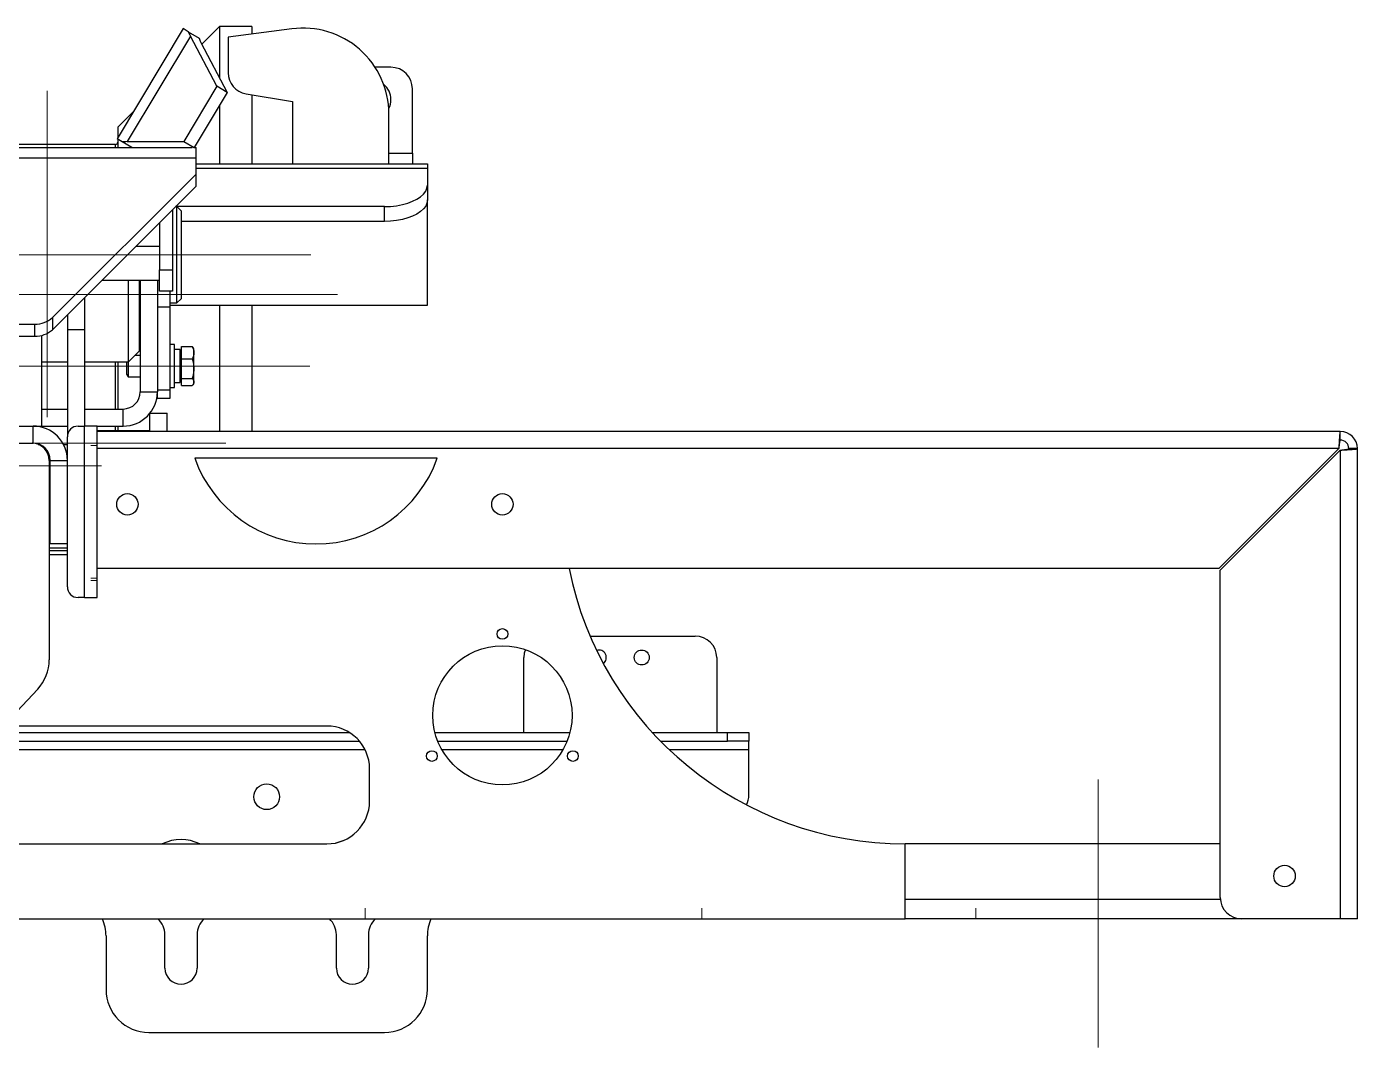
# Model space of a CAD drawing. Header units: millimetres. Extents: x 0 to 420, y 0 to 297.
# Drawn here: x 367.25 to 387.95, y 203.63 to 219.52 of the extents above; entities that cross this region are included whole.
import ezdxf

# ---------------------------------------------------------------- set-up
doc = ezdxf.new("R2010")
doc.units = ezdxf.units.MM
doc.linetypes.add('CENTERX2', pattern=[20.32, 12.7, -2.54, 2.54, -2.54])

msp = doc.modelspace()

# ---------------------------------------------------------------- linework, layer by layer
at = {"color": 7, "linetype": 'Continuous', "lineweight": 25}
for p, q in [((369.68313, 219.48625), (368.65414, 217.77127)), ((369.76286, 219.43842), (369.68313, 219.48625)), ((369.76286, 219.43842), (369.93044, 219.33787)), ((370.24947, 219.5174), (369.97248, 219.24333)), ((370.74947, 219.5174), (370.24947, 219.5174)), ((370.24947, 219.5174), (370.24947, 218.71835)), ((371.37325, 219.4828), (370.3828, 219.35074)), ((370.74947, 219.5174), (370.74947, 219.39963)), ((369.79534, 219.36965), (368.80983, 217.72714)), ((370.20743, 218.58858), (369.79534, 219.36965)), ((369.95703, 219.27263), (370.36913, 218.49156)), ((370.3828, 219.35074), (370.3828, 218.79978)), ((372.91614, 218.88407), (372.66982, 218.88407)), ((370.20743, 218.58858), (369.69294, 217.73108)), ((370.36913, 218.49156), (369.85463, 217.63407)), ((370.36913, 218.49156), (370.20743, 218.58858)), ((370.66134, 218.47098), (371.3828, 218.35074)), ((370.74947, 218.45629), (370.74947, 217.38407)), ((373.24947, 217.55074), (373.24947, 218.55074)), ((370.24947, 218.29214), (370.24947, 217.38407)), ((371.3828, 218.35074), (371.3828, 217.38407)), ((368.90163, 218.18375), (368.66614, 217.95074)), ((372.8828, 217.38407), (372.8828, 218.16116)), ((368.66614, 217.95074), (368.66614, 217.79127)), ((364.54947, 217.63407), (369.82235, 217.63407)), ((368.6328, 217.68407), (365.39947, 217.68407)), ((368.73387, 217.72343), (368.65414, 217.77127)), ((368.66614, 217.76407), (368.66614, 217.63407)), ((368.8828, 217.63407), (368.73387, 217.72343)), ((368.80983, 217.72714), (369.69294, 217.73108)), ((369.69294, 217.73108), (369.85463, 217.63407)), ((369.85463, 217.63407), (369.83439, 217.63398)), ((369.85463, 217.63407), (369.8828, 217.63407)), ((369.8828, 217.47786), (369.8828, 217.63407)), ((364.54947, 217.47786), (369.8828, 217.47786)), ((369.8828, 217.22263), (369.8828, 217.47786)), ((369.8828, 217.38407), (373.4828, 217.38407)), ((373.24947, 217.55074), (373.24947, 217.38407)), ((373.4828, 217.38407), (373.4828, 217.31262)), ((367.64909, 214.98892), (369.8828, 217.22263)), ((369.8828, 217.03407), (369.8828, 217.22263)), ((373.4828, 217.31262), (373.4828, 217.05074)), ((367.64909, 214.80036), (369.8828, 217.03407)), ((373.4828, 217.05074), (373.4828, 216.8198)), ((373.4828, 215.18407), (373.4828, 216.8198)), ((369.51614, 216.6674), (369.51614, 215.73407)), ((369.5828, 216.7174), (369.56614, 216.7174)), ((369.64947, 216.65074), (369.5828, 216.7174)), ((372.81614, 216.7174), (369.5828, 216.7174)), ((369.5828, 215.2174), (369.5828, 216.7174)), ((369.64947, 216.65074), (369.64947, 215.28407)), ((372.81614, 216.48646), (372.81614, 216.7174)), ((369.31614, 216.4674), (369.31614, 215.73407)), ((372.81614, 216.48646), (369.64947, 216.48646)), ((369.31614, 215.73407), (369.51614, 215.73407)), ((369.31614, 215.40074), (369.31614, 215.73407)), ((369.51614, 215.73407), (369.51614, 215.40074)), ((369.31614, 215.5674), (368.41614, 215.5674)), ((368.8328, 214.30074), (368.8328, 215.5674)), ((368.99947, 215.5674), (368.99947, 214.4674)), ((369.01614, 215.5674), (369.01614, 213.83407)), ((369.2828, 215.5674), (369.2828, 213.83407)), ((368.14947, 215.30074), (368.14947, 214.80074)), ((369.51614, 215.40074), (369.31614, 215.40074)), ((369.4828, 215.15695), (369.4828, 215.40074)), ((369.2828, 215.15695), (369.4828, 215.15695)), ((369.4828, 215.2174), (369.5828, 215.2174)), ((369.4828, 215.18407), (373.4828, 215.18407)), ((369.4828, 213.86696), (369.4828, 215.15695)), ((369.5828, 215.2174), (369.64947, 215.28407)), ((370.24947, 215.18407), (370.24947, 213.2174)), ((370.74947, 215.18407), (370.74947, 213.2174)), ((364.8828, 214.8893), (367.37692, 214.8893)), ((367.37692, 214.70074), (367.37692, 214.8893)), ((367.64909, 214.98892), (367.64909, 214.80036)), ((367.8828, 215.03407), (367.8828, 214.80074)), ((368.99947, 215.05074), (369.01614, 215.05074)), ((364.8828, 214.70074), (367.37692, 214.70074)), ((367.4828, 213.30074), (367.4828, 214.71294)), ((368.14947, 214.80074), (367.8828, 214.80074)), ((367.8828, 214.80074), (367.8828, 213.13407)), ((368.14947, 214.80074), (368.14947, 213.30074)), ((369.54947, 214.56869), (369.4828, 214.56869)), ((369.54947, 213.90202), (369.54947, 214.56869)), ((369.63614, 214.49155), (369.54947, 214.49155)), ((369.63614, 213.98007), (369.63614, 214.49155)), ((369.65614, 214.49073), (369.63614, 214.47919)), ((369.65614, 214.5399), (369.82565, 214.5399)), ((369.65614, 214.34825), (369.65614, 214.5399)), ((369.83702, 214.52197), (369.82565, 214.5399)), ((369.84947, 214.50202), (369.83772, 214.52237)), ((369.84947, 214.44407), (369.84947, 214.50202)), ((367.4828, 214.30074), (367.8828, 214.30074)), ((368.14947, 214.30074), (368.8328, 214.30074)), ((368.66614, 214.30074), (368.66614, 213.5674)), ((368.8028, 214.30074), (368.8028, 214.11199)), ((368.8278, 214.30074), (368.8278, 214.06869)), ((368.8328, 214.30074), (368.99947, 214.4674)), ((369.01614, 214.40202), (368.93409, 214.40202)), ((369.65614, 214.34825), (369.82565, 214.34825)), ((369.65614, 214.04371), (369.65614, 214.34825)), ((369.84947, 214.19598), (369.84947, 214.44407)), ((368.8028, 214.11199), (368.8278, 214.06869)), ((368.8278, 214.06869), (369.01614, 214.06869)), ((369.84947, 213.98726), (369.84947, 214.19598)), ((369.2828, 213.86696), (369.4828, 213.86696)), ((369.4828, 213.90202), (369.54947, 213.90202)), ((369.4828, 213.73535), (369.4828, 213.86696)), ((369.54947, 213.98007), (369.63614, 213.98007)), ((369.63614, 213.99152), (369.65614, 213.97997)), ((369.65614, 214.04371), (369.82565, 214.04371)), ((369.65614, 213.93081), (369.65614, 214.04371)), ((369.65614, 213.93081), (369.82565, 213.93081)), ((369.83772, 213.94833), (369.84947, 213.96869)), ((369.84947, 213.96869), (369.84947, 213.98726)), ((369.01614, 213.83407), (369.2828, 213.83407)), ((369.2828, 213.73535), (369.2828, 213.83407)), ((369.2828, 213.73535), (369.4828, 213.73535)), ((367.4828, 213.5674), (367.8828, 213.5674)), ((368.14947, 213.5674), (368.74947, 213.5674)), ((368.74947, 213.30074), (368.74947, 213.5674)), ((369.16614, 213.2174), (369.16614, 213.50115)), ((369.16614, 213.50115), (369.4328, 213.50115)), ((369.4328, 213.2174), (369.4328, 213.50115)), ((365.41614, 213.30074), (367.34947, 213.30074)), ((367.34947, 213.30074), (367.4828, 213.30074)), ((367.34947, 213.03407), (367.34947, 213.30074)), ((367.4828, 213.30074), (367.8828, 213.30074)), ((368.04947, 213.30074), (368.14718, 213.30074)), ((368.14718, 210.63407), (368.14718, 213.30074)), ((368.34718, 213.30074), (368.14718, 213.30074)), ((368.34718, 210.63407), (368.34718, 213.30074)), ((368.34718, 213.30074), (368.74947, 213.30074)), ((368.34718, 213.23407), (369.16614, 213.23407)), ((368.66614, 213.30074), (368.66614, 213.23407)), ((365.41614, 213.03407), (367.34947, 213.03407)), ((367.8828, 212.7674), (367.8828, 213.13407)), ((387.6828, 213.2174), (368.34718, 213.2174)), ((387.6828, 213.08407), (387.6828, 213.2174)), ((367.4256, 213.0174), (367.44227, 213.0174)), ((367.82058, 213.0174), (367.8828, 213.0174)), ((387.65923, 212.95074), (385.79257, 211.08407)), ((385.81614, 211.0605), (387.6828, 212.92717)), ((387.6828, 212.92717), (387.6828, 205.63407)), ((387.94947, 212.95074), (387.81614, 212.95074)), ((387.94947, 205.63407), (387.94947, 212.95074)), ((367.59947, 212.7674), (367.59947, 209.66351)), ((367.61614, 211.4674), (367.61614, 212.7674)), ((367.61614, 212.7674), (367.8828, 212.7674)), ((367.8828, 211.4674), (367.8828, 212.7674)), ((373.63509, 212.80074), (369.86385, 212.80074)), ((367.8828, 211.40074), (367.59947, 211.40074)), ((367.59947, 211.3674), (367.8828, 211.3674)), ((367.8828, 211.4674), (367.61614, 211.4674)), ((367.8828, 210.80074), (367.8828, 211.4674)), ((367.8828, 211.30074), (367.59947, 211.30074)), ((385.79257, 211.08407), (368.34718, 211.08407)), ((385.81614, 205.9674), (385.81614, 211.0605)), ((368.14718, 210.63407), (368.04947, 210.63407)), ((368.14718, 210.63407), (368.34718, 210.63407)), ((376.01364, 210.03407), (377.64947, 210.03407)), ((374.9828, 208.53407), (374.9828, 209.70074)), ((377.9828, 209.70074), (377.9828, 208.53407)), ((367.42017, 209.20863), (366.86381, 208.61252)), ((366.77732, 208.53407), (372.26733, 208.53407)), ((371.91614, 208.63407), (366.91614, 208.63407)), ((373.59947, 208.53407), (375.69947, 208.53407)), ((376.98111, 208.53407), (378.14947, 208.53407)), ((378.14947, 208.40074), (378.14947, 208.53407)), ((378.14947, 208.53407), (378.4828, 208.53407)), ((378.4828, 208.53407), (378.4828, 208.40074)), ((366.40951, 208.40074), (372.42276, 208.40074)), ((373.64269, 208.40074), (375.65625, 208.40074)), ((377.10738, 208.40074), (378.14947, 208.40074)), ((378.4828, 208.40074), (378.14947, 208.40074)), ((378.4828, 208.2674), (378.4828, 208.40074)), ((378.4828, 207.56084), (378.4828, 208.2674)), ((372.5828, 207.4674), (372.5828, 207.9674)), ((366.91614, 206.80074), (371.91614, 206.80074)), ((385.81614, 206.80074), (380.91614, 206.80074)), ((380.91614, 205.63407), (380.91614, 206.80074)), ((365.41614, 205.63407), (380.91614, 205.63407)), ((386.14947, 205.63407), (380.91614, 205.63407)), ((387.6828, 205.63407), (386.14947, 205.63407)), ((387.94947, 205.63407), (387.6828, 205.63407)), ((368.4828, 205.3674), (368.4828, 204.53407)), ((369.39947, 204.8674), (369.39947, 205.3885)), ((369.89947, 205.3885), (369.89947, 204.8674)), ((372.06614, 204.8674), (372.06614, 205.3885)), ((372.56614, 205.3885), (372.56614, 204.8674)), ((373.4828, 204.53407), (373.4828, 205.3674)), ((369.14947, 203.8674), (372.81614, 203.8674))]:
    msp.add_line(p, q, dxfattribs=at)
at = {"color": 7, "linetype": 'CENTERX2', "lineweight": 18, "ltscale": 3.333333}
for p, q in [((367.56614, 213.43893), (367.56614, 218.5174)), ((369.42415, 215.9674), (363.85011, 215.9674)), ((368.69947, 215.9674), (364.41614, 215.9674)), ((364.99947, 215.9674), (368.8328, 215.9674)), ((369.2828, 215.9674), (365.09947, 215.9674)), ((366.2328, 215.9674), (367.59947, 215.9674)), ((366.89947, 215.9674), (368.80612, 215.9674)), ((369.2828, 215.9674), (367.01614, 215.9674)), ((367.37906, 215.9674), (371.66757, 215.9674)), ((367.39947, 215.9674), (369.61614, 215.9674)), ((369.55851, 215.9674), (367.49425, 215.9674)), ((367.59947, 215.9674), (368.99947, 215.9674)), ((368.81614, 215.9674), (368.80612, 215.9674)), ((368.81614, 215.9674), (369.31614, 215.9674)), ((368.8328, 215.9674), (368.99947, 215.9674)), ((369.0828, 215.9674), (369.31614, 215.9674)), ((369.08947, 215.9674), (369.0828, 215.9674)), ((369.08947, 215.9674), (369.12618, 215.9674)), ((369.16957, 215.9674), (369.12618, 215.9674)), ((369.16957, 215.9674), (369.31614, 215.9674)), ((369.2828, 215.9674), (369.4828, 215.9674)), ((369.2828, 215.9674), (369.4828, 215.9674)), ((369.5828, 215.9674), (369.2828, 215.9674)), ((369.31614, 215.9674), (369.64947, 215.9674)), ((369.55851, 215.9674), (369.61614, 215.9674)), ((369.5828, 215.9674), (369.64947, 215.9674)), ((369.39947, 215.35074), (357.06614, 215.35074)), ((365.29947, 215.35074), (369.31614, 215.35074)), ((365.29947, 215.35074), (367.36614, 215.35074)), ((367.39947, 215.35074), (365.31936, 215.35074)), ((365.39947, 215.35074), (370.6328, 215.35074)), ((370.24947, 215.35074), (366.66614, 215.35074)), ((369.31614, 215.35074), (367.24947, 215.35074)), ((367.39947, 215.35074), (369.22279, 215.35074)), ((367.79573, 215.35074), (372.08423, 215.35074)), ((367.81614, 215.35074), (370.0328, 215.35074)), ((369.97517, 215.35074), (367.91092, 215.35074)), ((368.06614, 215.35074), (368.09947, 215.35074)), ((368.09947, 215.35074), (368.06614, 215.35074)), ((369.36614, 215.35074), (368.09947, 215.35074)), ((371.2328, 215.35074), (369.22279, 215.35074)), ((369.39947, 215.35074), (369.31614, 215.35074)), ((370.74947, 215.35074), (369.31614, 215.35074)), ((369.39947, 215.35074), (369.36614, 215.35074)), ((369.4328, 215.35074), (369.39947, 215.35074)), ((369.69947, 215.35074), (369.4328, 215.35074)), ((369.49947, 215.35074), (369.7328, 215.35074)), ((369.50614, 215.35074), (369.49947, 215.35074)), ((369.50614, 215.35074), (369.54285, 215.35074)), ((369.58623, 215.35074), (369.54285, 215.35074)), ((369.58623, 215.35074), (369.7328, 215.35074)), ((369.69947, 215.35074), (369.7328, 215.35074)), ((369.97517, 215.35074), (370.0328, 215.35074)), ((370.24947, 215.35074), (370.74947, 215.35074)), ((368.14947, 214.80074), (367.8828, 214.80074)), ((368.14947, 214.80074), (367.8828, 214.80074)), ((368.14947, 214.80074), (367.8828, 214.80074)), ((368.14947, 214.80074), (367.8828, 214.80074)), ((368.8278, 214.23535), (366.8028, 214.23535)), ((367.01614, 214.23535), (369.2828, 214.23535)), ((368.8278, 214.23535), (371.6228, 214.23535)), ((369.2828, 214.23535), (369.4828, 214.23535)), ((369.2828, 214.23535), (369.4828, 214.23535)), ((369.54947, 214.23535), (369.4828, 214.23535)), ((369.54947, 214.23535), (369.4828, 214.23535)), ((369.54947, 214.23535), (369.63614, 214.23535)), ((369.54947, 214.23535), (369.63614, 214.23535)), ((371.65614, 214.23535), (369.63614, 214.23535)), ((369.79315, 214.23535), (369.96212, 214.23535)), ((369.79315, 214.23535), (369.96212, 214.23535)), ((369.79529, 214.23535), (369.95783, 214.23535)), ((369.79529, 214.23535), (369.95783, 214.23535)), ((369.79541, 214.23535), (369.95759, 214.23535)), ((369.79541, 214.23535), (369.95759, 214.23535)), ((370.34718, 213.03407), (366.24718, 213.03407)), ((368.34718, 213.00074), (368.24718, 213.00074)), ((368.34718, 213.00074), (368.24718, 213.00074)), ((362.37157, 212.68407), (368.41396, 212.68407)), ((365.36614, 212.68407), (367.39947, 212.68407)), ((368.34718, 210.93407), (368.24718, 210.93407)), ((368.34718, 210.93407), (368.24718, 210.93407)), ((368.34718, 210.90074), (368.24718, 210.90074)), ((368.34718, 210.90074), (368.24718, 210.90074)), ((383.91614, 203.63407), (383.91614, 207.80074)), ((372.51614, 205.63407), (372.51614, 205.80074)), ((372.51614, 205.63407), (372.51614, 205.80074)), ((377.74947, 205.63407), (377.74947, 205.80074)), ((377.74947, 205.63407), (377.74947, 205.80074)), ((382.01614, 205.63407), (382.01614, 205.80074)), ((382.01614, 205.63407), (382.01614, 205.80074))]:
    msp.add_line(p, q, dxfattribs=at)
at = {"color": 8, "linetype": 'Continuous', "lineweight": 25}
for p, q in [((368.6328, 217.63407), (368.6328, 217.68407)), ((372.8828, 217.55074), (373.24947, 217.55074)), ((369.8828, 217.31262), (373.4828, 217.31262)), ((368.94947, 216.10074), (369.31614, 216.10074)), ((368.6328, 213.5674), (368.6328, 214.30074)), ((368.6328, 213.23407), (368.6328, 213.30074)), ((387.65923, 212.95074), (368.34718, 212.95074)), ((366.32079, 208.2674), (372.51149, 208.2674)), ((373.70651, 208.2674), (375.59243, 208.2674)), ((377.24281, 208.2674), (378.4828, 208.2674)), ((385.81781, 205.93407), (380.91614, 205.93407))]:
    msp.add_line(p, q, dxfattribs=at)
at = {"color": 7, "linetype": 'Continuous', "lineweight": 25, "flags": 128}
for points in [[(372.81614, 216.7174), (372.91101, 216.7208), (373.00396, 216.73091), (373.09308, 216.74753), (373.17656, 216.77032), (373.25271, 216.79882), (373.31997, 216.83245), (373.37697, 216.87052), (373.42256, 216.91226), (373.4558, 216.95683), (373.47602, 217.0033), (373.4828, 217.05074)], [(373.4828, 216.8198), (373.47602, 216.77236), (373.4558, 216.72589), (373.42256, 216.68132), (373.37697, 216.63958), (373.31997, 216.60151), (373.25271, 216.56788), (373.17656, 216.53938), (373.09308, 216.51659), (373.00396, 216.49997), (372.91101, 216.48986), (372.81614, 216.48646)], [(375.00628, 209.82362), (374.98921, 209.76577), (374.9828, 209.70074)], [(372.06108, 206.81668), (372.14145, 206.84411), (372.17119, 206.85146)]]:
    msp.add_lwpolyline(points, dxfattribs=at)
at = {"color": 7, "linetype": 'Continuous', "lineweight": 25}
for centre, radius in [((368.81614, 212.08407), 0.16667), ((374.64947, 212.08407), 0.16667), ((374.64947, 210.0674), 0.08333), ((374.64947, 208.80074), 1.08333), ((376.81614, 209.70074), 0.11667), ((373.55251, 208.1674), 0.08333), ((375.74644, 208.1674), 0.08333), ((370.9828, 207.53407), 0.2), ((386.81614, 206.30074), 0.16667)]:
    msp.add_circle(centre, radius, dxfattribs=at)
for centre, radius, start, end in [((371.54947, 218.16116), 1.33333, 0, 97.594643), ((372.91614, 218.55074), 0.33333, 0, 90), ((370.71614, 218.79978), 0.33333, 180, 260.537678), ((372.61614, 218.38407), 0.3, 0, 51.878488), ((372.61614, 218.38407), 0.3, 331.728972, 0), ((368.6328, 217.7174), 0.03333, 270, 360), ((367.38925, 215.27723), 0.38813, 268.180726, 312.027093), ((367.38925, 215.08867), 0.38813, 268.180726, 312.027093), ((368.74947, 213.83407), 0.26667, 270, 0), ((368.74947, 213.83407), 0.53333, 270, 0), ((367.34947, 212.7674), 0.53333, 0, 90), ((368.04947, 213.13407), 0.16667, 90, 180), ((367.3328, 212.7674), 0.26667, 0, 90), ((367.34947, 212.7674), 0.26667, 0, 90), ((387.6828, 212.95074), 0.26667, 0, 90), ((387.6828, 212.95074), 0.13333, 0, 90), ((371.74947, 213.4674), 2, 199.471221, 340.528779), ((380.91614, 212.13407), 5.33333, 191.354277, 270), ((368.04947, 210.80074), 0.16667, 180, 270), ((377.64947, 209.70074), 0.33333, 0, 90), ((376.14947, 209.70074), 0.11667, 306.789712, 107.297958), ((366.9328, 209.66351), 0.66667, 316.974934, 0), ((371.91614, 207.9674), 0.66667, 0, 90), ((371.91614, 207.4674), 0.66667, 270, 0), ((378.14947, 207.56084), 0.33333, 332.61683, 0), ((369.64947, 206.20074), 0.66667, 64.158067, 115.841933), ((386.14947, 205.9674), 0.33333, 180, 270), ((367.81614, 205.3674), 0.66667, 0, 23.578178), ((369.06614, 205.3885), 0.33333, 0, 47.45094), ((370.2328, 205.3885), 0.33333, 132.54906, 180), ((371.7328, 205.3885), 0.33333, 0, 47.45094), ((372.89947, 205.3885), 0.33333, 132.54906, 180), ((374.14947, 205.3674), 0.66667, 156.421822, 180), ((369.64947, 204.8674), 0.25, 180, 0), ((372.31614, 204.8674), 0.25, 180, 0), ((369.14947, 204.53407), 0.66667, 180, 270), ((372.81614, 204.53407), 0.66667, 270, 0)]:
    msp.add_arc(centre, radius, start, end, dxfattribs=at)
for centre, major_axis, start_param, end_param in [((370.11872, 219.17562), (-0.36509, 0.42386), 0.69025442, 0.87622258), ((370.11872, 219.17562), (-0.18255, 0.21193), 0.49743294, 0.87622258), ((369.13321, 217.53311), (0.5458, -0.12268), 2.26537008, 2.45133824)]:
    msp.add_ellipse(centre, major_axis=major_axis, ratio=0.27544588, start_param=start_param, end_param=end_param, dxfattribs=at)
for points, knots in [([(369.82565, 214.5399), (369.83231, 214.52434), (369.84575, 214.49293), (369.84822, 214.46046), (369.84947, 214.44407)], [0, 0, 0, 0, 0.49545796, 1, 1, 1, 1]), ([(369.84947, 214.44407), (369.84944, 214.4418), (369.84923, 214.4246), (369.84403, 214.39217), (369.83181, 214.36298), (369.82565, 214.34825)], [0, 0, 0, 0, 0.07008577, 0.53078223, 1, 1, 1, 1]), ([(369.82565, 214.34825), (369.83557, 214.30878), (369.8482, 214.25854), (369.84925, 214.20702), (369.84947, 214.19598)], [0, 0, 0, 0, 0.78562249, 1, 1, 1, 1]), ([(369.84947, 214.19598), (369.8463, 214.15416), (369.8424, 214.10261), (369.82831, 214.05306), (369.82565, 214.04371)], [0, 0, 0, 0, 0.81130355, 1, 1, 1, 1]), ([(369.82565, 214.04371), (369.83231, 214.03454), (369.84575, 214.01604), (369.84822, 213.99691), (369.84947, 213.98726)], [0, 0, 0, 0, 0.49545796, 1, 1, 1, 1]), ([(369.84947, 213.98726), (369.84944, 213.98592), (369.84923, 213.97579), (369.84403, 213.95668), (369.83181, 213.93948), (369.82565, 213.93081)], [0, 0, 0, 0, 0.07008577, 0.53078223, 1, 1, 1, 1]), ([(387.6828, 213.2174), (387.68111, 213.21445), (387.67773, 213.20853), (387.67266, 213.16241), (387.66759, 213.09456), (387.66311, 213.0196), (387.66033, 212.9702), (387.65923, 212.95074)], [0, 0, 0, 0, 0.21503409, 0.43006916, 0.64510423, 0.86013929, 1, 1, 1, 1]), ([(387.6828, 213.08407), (387.68111, 213.08258), (387.67771, 213.07959), (387.67261, 213.05632), (387.66752, 213.0221), (387.66305, 212.98466), (387.6603, 212.96018), (387.65923, 212.95074)], [0, 0, 0, 0, 0.21606788, 0.43213576, 0.64819162, 0.86424744, 1, 1, 1, 1]), ([(387.6828, 212.92717), (387.71283, 212.92886), (387.77289, 212.93224), (387.85289, 212.93731), (387.91321, 212.94238), (387.94498, 212.94686), (387.9482, 212.94964), (387.94947, 212.95074)], [0, 0, 0, 0, 0.215034088, 0.430069156, 0.645104226, 0.860139285, 1, 1, 1, 1]), ([(387.6828, 212.92717), (387.69789, 212.92886), (387.72806, 212.93226), (387.76821, 212.93736), (387.79838, 212.94245), (387.81399, 212.94692), (387.81554, 212.94967), (387.81614, 212.95074)], [0, 0, 0, 0, 0.21606788, 0.43213576, 0.64819162, 0.86424744, 1, 1, 1, 1])]:
    msp.add_open_spline(points, degree=3, knots=knots, dxfattribs=at)

doc.saveas('drawing.dxf')
